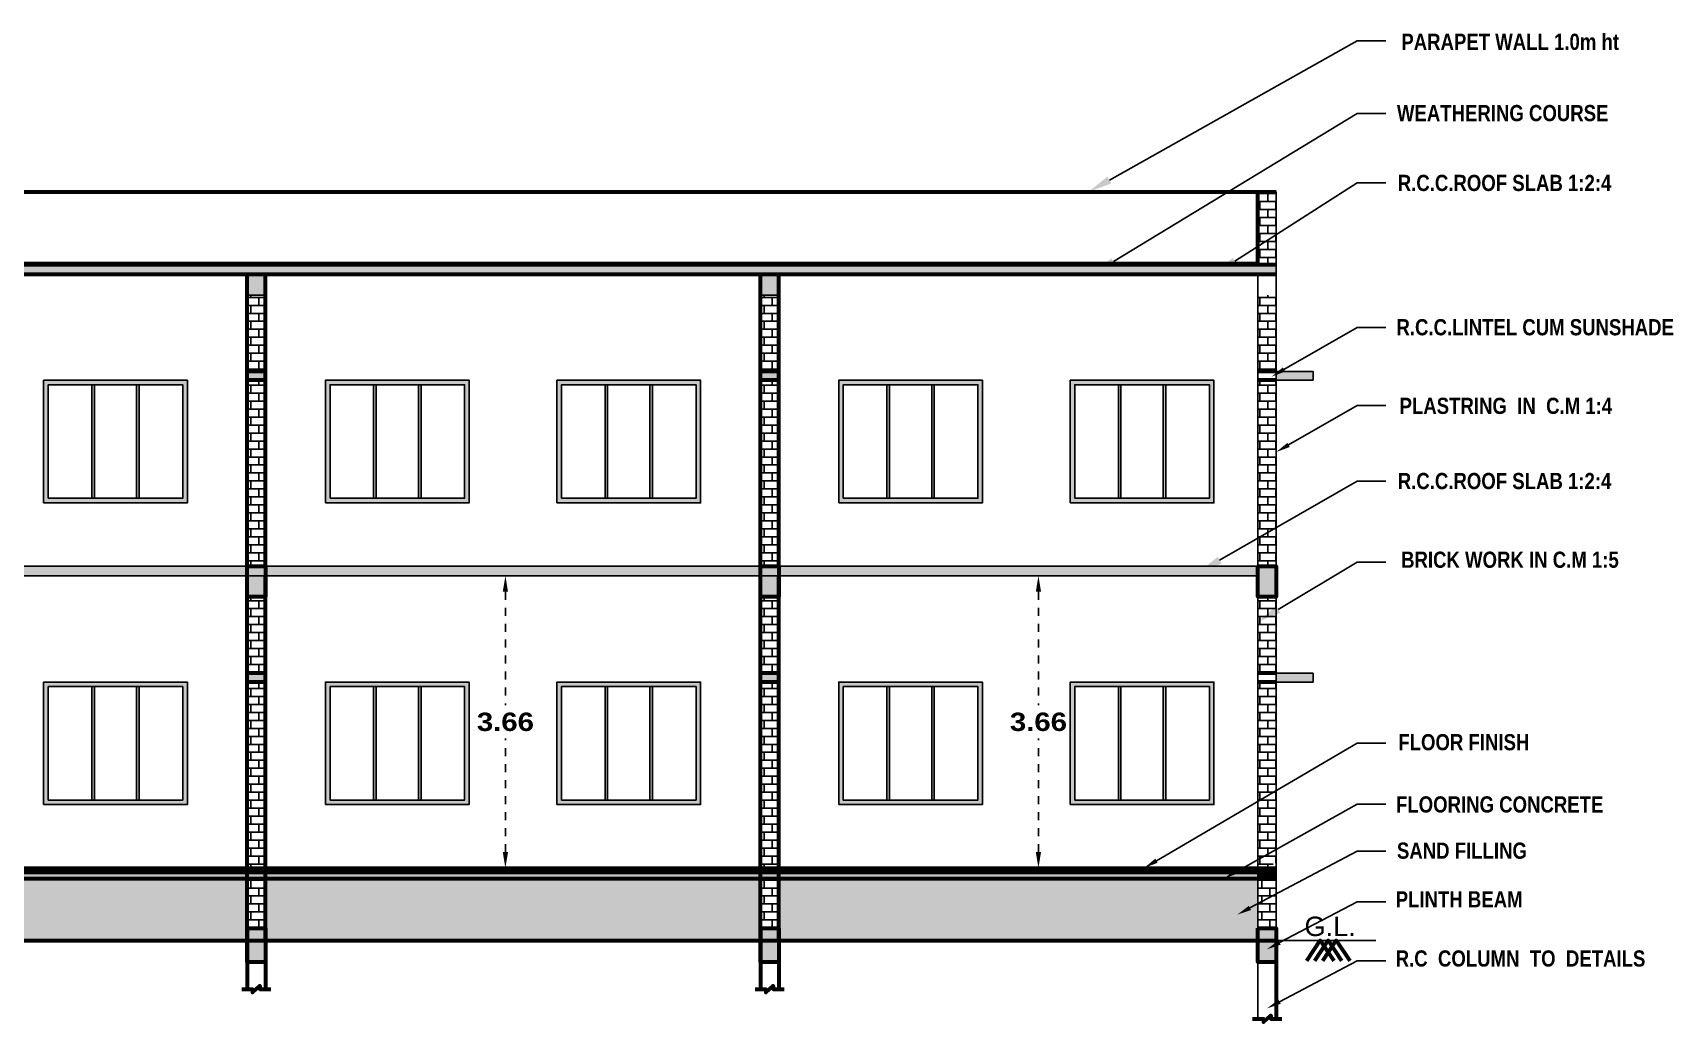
# Model space of a CAD drawing. Header units: metres. Extents: x 863 to 1571, y 626 to 804.
# Drawn here: x 937.86 to 958.41, y 757.47 to 769.87 of the extents above; entities that cross this region are included whole.
import ezdxf
from ezdxf import colors
from ezdxf.entities.mleader import LeaderData, LeaderLine
from ezdxf.enums import TextEntityAlignment as Align
from ezdxf.math import Vec2, Vec3

# ---------------------------------------------------------------- set-up
doc = ezdxf.new("R2010")
doc.units = ezdxf.units.M
doc.header["$LTSCALE"] = 0.2
doc.header["$MEASUREMENT"] = 0
doc.header["$PDMODE"] = 2
doc.linetypes.add('DOT2', pattern=[0.125, 0, -0.125])
doc.layers.get('0').update_dxf_attribs({"lineweight": 60})
doc.layers.add('BLK_1_FLR_0_REGULAR_ROOM_16', color=2, linetype='Continuous')
doc.layers.add('BLK_1_FLR_0_REGULAR_ROOM_17', color=102, linetype='Continuous')
doc.styles.add('ARIAL', font='arial.ttf')
doc.styles.add('cc-2', font='ARIALNB.TTF')
doc.styles.get("Standard").update_dxf_attribs({"font": 'ariblk.ttf', "height": 0.23})
doc.dimstyles.get("Standard").update_dxf_attribs({"dimtxt": 0.23, "dimasz": 0.2, "dimexe": 0.12, "dimexo": 0.0625, "dimgap": 0.09, "dimtad": 1, "dimtih": 1, "dimtoh": 1, "dimzin": 1, "dimdsep": 46, "dimtxsty": 'Standard', "dimcen": 0.09, "dimazin": 0, "dimtfac": 1, "dimtix": 1, "dimtofl": 0, "dimtmove": 0, "dimatfit": 0, "dimfxl": 0, "dimtolj": 1, "dimtzin": 0, "dimarcsym": 0})

# ---------------------------------------------------------------- blocks, each defined once
blk = doc.blocks.new('A$C51CE3EF8')
blk.add_hatch(color=256).paths.add_polyline_path([(0, 0.385), (0.228, 0.385), (0.228, 0), (0, 0)])
blk.add_lwpolyline([(0, 0.385), (0.228, 0.385), (0.228, 0), (0, 0)], close=True)
blk = doc.blocks.new('*D426')
at = {"layer": 'BLK_1_FLR_0_REGULAR_ROOM_16', "color": 3, "lineweight": -2}
for p, q in [((943.627, 763.066), (943.877, 763.066)), ((943.627, 759.405), (943.877, 759.405))]:
    blk.add_line(p, q, dxfattribs=at)
at = {"layer": 'BLK_1_FLR_0_REGULAR_ROOM_16', "color": 3, "linetype": 'DOT2'}
for p, q in [((943.777, 762.866), (943.777, 761.444)), ((943.777, 759.605), (943.777, 761.026))]:
    blk.add_line(p, q, dxfattribs=at)
at = {"layer": 'BLK_1_FLR_0_REGULAR_ROOM_16', "color": 3, "lineweight": -2}
for points in [[(943.744, 762.866), (943.81, 762.866), (943.777, 763.066)], [(943.744, 759.605), (943.81, 759.605), (943.777, 759.405)]]:
    blk.add_solid(points, dxfattribs=at)
at = {"layer": 'Defpoints', "color": 0, "lineweight": -2}
for p in [(941.061, 763.066), (943.777, 763.066), (941.061, 759.405)]:
    blk.add_point(p, dxfattribs=at)
at = {"layer": 'BLK_1_FLR_0_REGULAR_ROOM_16', "color": 0, "lineweight": -2, "insert": (943.777, 761.235), "char_height": 0.23, "attachment_point": 5}
blk.add_mtext('\\A1;3.66', dxfattribs=at)
blk = doc.blocks.new('*D427')
at = {"layer": 'BLK_1_FLR_0_REGULAR_ROOM_17', "color": 3, "lineweight": -2}
for p, q in [((950.304, 763.066), (950.554, 763.066)), ((950.304, 759.405), (950.554, 759.405))]:
    blk.add_line(p, q, dxfattribs=at)
at = {"layer": 'BLK_1_FLR_0_REGULAR_ROOM_17', "color": 3, "linetype": 'DOT2'}
for p, q in [((950.454, 762.866), (950.454, 761.444)), ((950.454, 759.605), (950.454, 761.026))]:
    blk.add_line(p, q, dxfattribs=at)
at = {"layer": 'BLK_1_FLR_0_REGULAR_ROOM_17', "color": 3, "lineweight": -2}
for points in [[(950.421, 762.866), (950.487, 762.866), (950.454, 763.066)], [(950.421, 759.605), (950.487, 759.605), (950.454, 759.405)]]:
    blk.add_solid(points, dxfattribs=at)
at = {"layer": 'Defpoints', "color": 0, "lineweight": -2}
for p in [(947.738, 763.066), (950.454, 763.066), (947.738, 759.405)]:
    blk.add_point(p, dxfattribs=at)
at = {"layer": 'BLK_1_FLR_0_REGULAR_ROOM_17', "color": 0, "lineweight": -2, "insert": (950.454, 761.235), "char_height": 0.23, "attachment_point": 5}
blk.add_mtext('\\A1;3.66', dxfattribs=at)

msp = doc.modelspace()

# ---------------------------------------------------------------- hatches: boundary and pattern name
at = {"lineweight": -2}
h = msp.add_hatch(dxfattribs=at)
h.set_pattern_fill('BRICK', color=165, scale=0.4)
h.set_pattern_definition([(0, (-321.57136, 596.25437), (0, 0.1), []), (90, (-321.57136, 596.25437), (-0.2, 0), [0.1, -0.1]), (90, (-321.47136, 596.25437), (-0.2, 0), [-0.1, 0.1])])
h.paths.add_polyline_path([(953.434, 766.583), (953.204, 766.583), (953.204, 765.626), (953.434, 765.626)])
h.paths.add_polyline_path([(953.434, 765.516), (953.204, 765.516), (953.204, 763.186), (953.434, 763.186)])
h.paths.add_polyline_path([(953.434, 762.801), (953.204, 762.801), (953.204, 761.845), (953.434, 761.845)])
h.paths.add_polyline_path([(953.434, 761.735), (953.204, 761.735), (953.204, 759.681), (953.434, 759.834)])
h.paths.add_polyline_path([(953.434, 759.834), (953.204, 759.681), (953.204, 759.405), (953.264, 759.405), (953.434, 759.469)])
h.paths.add_polyline_path([(953.433, 767.877), (953.203, 767.877), (953.203, 766.967), (953.433, 766.967)])
h = msp.add_hatch(color=143, dxfattribs=at)
h.dxf.hatch_style = 1
h.paths.add_polyline_path([(868.011, 766.847), (953.43, 766.847), (953.43, 766.967), (868.011, 766.967)])
h = msp.add_hatch(color=143, dxfattribs=at)
h.dxf.hatch_style = 1
h.paths.add_polyline_path([(940.543, 766.847), (940.543, 766.583), (940.771, 766.583), (940.771, 766.847)])
h = msp.add_hatch(color=143, dxfattribs=at)
h.dxf.hatch_style = 1
h.paths.add_polyline_path([(946.973, 766.847), (946.973, 766.583), (947.201, 766.583), (947.201, 766.847)])
h = msp.add_hatch(dxfattribs=at)
h.set_pattern_fill('BRICK', color=165, scale=0.4)
h.set_pattern_definition([(0, (-239.71031, 596.25437), (0, 0.1), []), (90, (-239.7103, 596.25437), (-0.2, 0), [0.1, -0.1]), (90, (-239.6103, 596.25437), (-0.2, 0), [-0.1, 0.1])])
h.paths.add_polyline_path([(940.773, 759.275), (940.543, 759.275), (940.543, 758.65), (940.773, 758.65)])
h.paths.add_polyline_path([(940.773, 761.735), (940.543, 761.735), (940.543, 759.405), (940.773, 759.405)])
h.paths.add_polyline_path([(940.773, 762.801), (940.543, 762.801), (940.543, 761.845), (940.773, 761.845)])
h.paths.add_polyline_path([(940.773, 765.516), (940.543, 765.516), (940.543, 763.186), (940.773, 763.186)])
h.paths.add_polyline_path([(940.773, 766.583), (940.543, 766.583), (940.543, 765.626), (940.773, 765.626)])
h = msp.add_hatch(dxfattribs=at)
h.set_pattern_fill('BRICK', color=165, scale=0.4)
h.set_pattern_definition([(0, (-233.2803, 596.25437), (0, 0.1), []), (90, (-233.2803, 596.25437), (-0.2, 0), [0.1, -0.1]), (90, (-233.1803, 596.25437), (-0.2, 0), [-0.1, 0.1])])
h.paths.add_polyline_path([(947.203, 759.275), (946.973, 759.275), (946.973, 758.65), (947.203, 758.65)])
h.paths.add_polyline_path([(947.203, 761.735), (946.973, 761.735), (946.973, 759.405), (947.203, 759.405)])
h.paths.add_polyline_path([(947.203, 762.801), (946.973, 762.801), (946.973, 761.845), (947.203, 761.845)])
h.paths.add_polyline_path([(947.203, 765.516), (946.973, 765.516), (946.973, 763.186), (947.203, 763.186)])
h.paths.add_polyline_path([(947.203, 766.583), (946.973, 766.583), (946.973, 765.626), (947.203, 765.626)])
h = msp.add_hatch(color=215, dxfattribs=at)
h.dxf.hatch_style = 1
h.paths.add_polyline_path([(937.993, 763.98), (939.793, 763.98), (939.793, 765.516), (937.993, 765.516)])
h.paths.add_polyline_path([(939.736, 764.037), (939.736, 765.459), (938.05, 765.459), (938.05, 764.037)], flags=16)
h = msp.add_hatch(color=215, dxfattribs=at)
h.dxf.hatch_style = 1
h.paths.add_polyline_path([(939.157, 764.037), (939.19, 764.037), (939.19, 765.459), (939.157, 765.459)])
h.paths.add_polyline_path([(938.628, 765.459), (938.595, 765.459), (938.595, 764.037), (938.628, 764.037)])
h = msp.add_hatch(color=143, dxfattribs=at)
h.dxf.hatch_style = 1
h.paths.add_polyline_path([(940.543, 761.845), (940.543, 761.735), (940.773, 761.735), (940.773, 761.845)])
h.paths.add_polyline_path([(940.543, 765.626), (940.543, 765.516), (940.773, 765.516), (940.773, 765.626)])
h.paths.add_polyline_path([(940.773, 759.275), (940.773, 759.405), (940.543, 759.405), (940.543, 759.275)])
h = msp.add_hatch(color=215, dxfattribs=at)
h.dxf.hatch_style = 1
h.paths.add_polyline_path([(941.523, 763.98), (943.323, 763.98), (943.323, 765.516), (941.523, 765.516)])
h.paths.add_polyline_path([(943.266, 764.037), (943.266, 765.459), (941.58, 765.459), (941.58, 764.037)], flags=16)
h = msp.add_hatch(color=215, dxfattribs=at)
h.dxf.hatch_style = 1
h.paths.add_polyline_path([(942.687, 764.037), (942.72, 764.037), (942.72, 765.459), (942.687, 765.459)])
h.paths.add_polyline_path([(942.158, 765.459), (942.125, 765.459), (942.125, 764.037), (942.158, 764.037)])
h = msp.add_hatch(color=215, dxfattribs=at)
h.dxf.hatch_style = 1
h.paths.add_polyline_path([(944.423, 763.98), (946.223, 763.98), (946.223, 765.516), (944.423, 765.516)])
h.paths.add_polyline_path([(946.166, 764.037), (946.166, 765.459), (944.48, 765.459), (944.48, 764.037)], flags=16)
h = msp.add_hatch(color=215, dxfattribs=at)
h.dxf.hatch_style = 1
h.paths.add_polyline_path([(945.587, 764.037), (945.62, 764.037), (945.62, 765.459), (945.587, 765.459)])
h.paths.add_polyline_path([(945.058, 765.459), (945.025, 765.459), (945.025, 764.037), (945.058, 764.037)])
h = msp.add_hatch(color=143, dxfattribs=at)
h.dxf.hatch_style = 1
h.paths.add_polyline_path([(946.973, 761.845), (946.973, 761.735), (947.203, 761.735), (947.203, 761.845)])
h.paths.add_polyline_path([(946.973, 765.626), (946.973, 765.516), (947.203, 765.516), (947.203, 765.626)])
h.paths.add_polyline_path([(947.203, 759.275), (947.203, 759.405), (946.973, 759.405), (946.973, 759.275)])
h = msp.add_hatch(color=215, dxfattribs=at)
h.dxf.hatch_style = 1
h.paths.add_polyline_path([(947.953, 763.98), (949.753, 763.98), (949.753, 765.516), (947.953, 765.516)])
h.paths.add_polyline_path([(949.696, 764.037), (949.696, 765.459), (948.01, 765.459), (948.01, 764.037)], flags=16)
h = msp.add_hatch(color=215, dxfattribs=at)
h.dxf.hatch_style = 1
h.paths.add_polyline_path([(949.117, 764.037), (949.15, 764.037), (949.15, 765.459), (949.117, 765.459)])
h.paths.add_polyline_path([(948.588, 765.459), (948.555, 765.459), (948.555, 764.037), (948.588, 764.037)])
h = msp.add_hatch(color=215, dxfattribs=at)
h.dxf.hatch_style = 1
h.paths.add_polyline_path([(950.853, 763.98), (952.653, 763.98), (952.653, 765.516), (950.853, 765.516)])
h.paths.add_polyline_path([(952.596, 764.037), (952.596, 765.459), (950.91, 765.459), (950.91, 764.037)], flags=16)
h = msp.add_hatch(color=215, dxfattribs=at)
h.dxf.hatch_style = 1
h.paths.add_polyline_path([(952.017, 764.037), (952.05, 764.037), (952.05, 765.459), (952.017, 765.459)])
h.paths.add_polyline_path([(951.488, 765.459), (951.455, 765.459), (951.455, 764.037), (951.488, 764.037)])
h = msp.add_hatch(color=143, dxfattribs=at)
h.dxf.hatch_style = 1
h.paths.add_polyline_path([(953.894, 765.516), (953.434, 765.516), (953.434, 765.626), (953.894, 765.626)])
h = msp.add_hatch(color=143, dxfattribs=at)
h.dxf.hatch_style = 1
h.paths.add_polyline_path([(868.013, 763.186), (953.201, 763.186), (953.201, 763.066), (868.013, 763.066)])
h = msp.add_hatch(color=215, dxfattribs=at)
h.dxf.hatch_style = 1
h.paths.add_polyline_path([(937.993, 760.199), (939.793, 760.199), (939.793, 761.735), (937.993, 761.735)])
h.paths.add_polyline_path([(939.736, 760.256), (939.736, 761.678), (938.05, 761.678), (938.05, 760.256)], flags=16)
h = msp.add_hatch(color=215, dxfattribs=at)
h.dxf.hatch_style = 1
h.paths.add_polyline_path([(941.523, 760.199), (943.323, 760.199), (943.323, 761.735), (941.523, 761.735)])
h.paths.add_polyline_path([(943.266, 760.256), (943.266, 761.678), (941.58, 761.678), (941.58, 760.256)], flags=16)
h = msp.add_hatch(color=215, dxfattribs=at)
h.dxf.hatch_style = 1
h.paths.add_polyline_path([(944.423, 760.199), (946.223, 760.199), (946.223, 761.735), (944.423, 761.735)])
h.paths.add_polyline_path([(946.166, 760.256), (946.166, 761.678), (944.48, 761.678), (944.48, 760.256)], flags=16)
h = msp.add_hatch(color=215, dxfattribs=at)
h.dxf.hatch_style = 1
h.paths.add_polyline_path([(947.953, 760.199), (949.753, 760.199), (949.753, 761.735), (947.953, 761.735)])
h.paths.add_polyline_path([(949.696, 760.256), (949.696, 761.678), (948.01, 761.678), (948.01, 760.256)], flags=16)
h = msp.add_hatch(color=215, dxfattribs=at)
h.dxf.hatch_style = 1
h.paths.add_polyline_path([(950.853, 760.199), (952.653, 760.199), (952.653, 761.735), (950.853, 761.735)])
h.paths.add_polyline_path([(952.596, 760.256), (952.596, 761.678), (950.91, 761.678), (950.91, 760.256)], flags=16)
h = msp.add_hatch(color=143, dxfattribs=at)
h.dxf.hatch_style = 1
h.paths.add_polyline_path([(953.894, 761.735), (953.434, 761.735), (953.434, 761.845), (953.894, 761.845)])
h = msp.add_hatch(color=215, dxfattribs=at)
h.dxf.hatch_style = 1
h.paths.add_polyline_path([(939.157, 760.256), (939.19, 760.256), (939.19, 761.678), (939.157, 761.678)])
h.paths.add_polyline_path([(938.628, 761.678), (938.595, 761.678), (938.595, 760.256), (938.628, 760.256)])
h = msp.add_hatch(color=215, dxfattribs=at)
h.dxf.hatch_style = 1
h.paths.add_polyline_path([(942.687, 760.256), (942.72, 760.256), (942.72, 761.678), (942.687, 761.678)])
h.paths.add_polyline_path([(942.158, 761.678), (942.125, 761.678), (942.125, 760.256), (942.158, 760.256)])
h = msp.add_hatch(color=215, dxfattribs=at)
h.dxf.hatch_style = 1
h.paths.add_polyline_path([(945.587, 760.256), (945.62, 760.256), (945.62, 761.678), (945.587, 761.678)])
h.paths.add_polyline_path([(945.058, 761.678), (945.025, 761.678), (945.025, 760.256), (945.058, 760.256)])
h = msp.add_hatch(color=215, dxfattribs=at)
h.dxf.hatch_style = 1
h.paths.add_polyline_path([(949.117, 760.256), (949.15, 760.256), (949.15, 761.678), (949.117, 761.678)])
h.paths.add_polyline_path([(948.588, 761.678), (948.555, 761.678), (948.555, 760.256), (948.588, 760.256)])
h = msp.add_hatch(color=215, dxfattribs=at)
h.dxf.hatch_style = 1
h.paths.add_polyline_path([(952.017, 760.256), (952.05, 760.256), (952.05, 761.678), (952.017, 761.678)])
h.paths.add_polyline_path([(951.488, 761.678), (951.455, 761.678), (951.455, 760.256), (951.488, 760.256)])
h = msp.add_hatch(color=85, dxfattribs=at)
h.dxf.hatch_style = 1
h.paths.add_polyline_path([(868.013, 759.355), (953.201, 759.355), (953.201, 759.275), (868.013, 759.275)])
edge = h.paths.add_edge_path(flags=17)
edge.add_line((868.013, 759.275), (953.201, 759.275))
h = msp.add_hatch()
h.set_pattern_fill('AR-SAND', color=141, scale=0.1, angle=30, style=0)
h.set_pattern_definition([(67.5, (-731.52213, 272.02691), (-0.101796573, 0.163718165), [0, -0.152, 0, -0.17, 0, -0.1625]), (37.5, (-731.52213, 272.0269), (0.012159855, 0.332893854), [0, -0.082, 0, -0.137, 0, -0.0525]), (357.5, (-731.62865, 271.96541), (0.269409644, 0.156197182), [0, -0.05, 0, -0.18, 0, -0.235]), (347.5, (-731.62865, 271.9654), (0.216454422, 0.226315264), [0, -0.025, 0, -0.118, 0, -0.135])])
h.paths.add_polyline_path([(874.213, 759.275), (868.013, 759.275), (868.013, 758.495), (874.213, 758.495), (874.213, 758.65)])
h.paths.add_polyline_path([(880.644, 759.275), (874.443, 759.275), (874.443, 758.495), (880.644, 758.495), (880.644, 758.65)])
h.paths.add_polyline_path([(887.076, 759.275), (880.874, 759.275), (880.874, 758.495), (887.076, 758.495), (887.076, 758.65)])
h.paths.add_polyline_path([(891.303, 759.275), (887.306, 759.275), (887.306, 758.495), (891.303, 758.495), (891.303, 758.65)])
h.paths.add_polyline_path([(897.736, 759.275), (891.533, 759.275), (891.533, 758.495), (897.736, 758.495), (897.736, 758.65)])
h.paths.add_polyline_path([(904.167, 759.275), (897.966, 759.275), (897.966, 758.495), (904.167, 758.495), (904.167, 758.65)])
h.paths.add_polyline_path([(910.6, 759.275), (904.397, 759.275), (904.397, 758.495), (910.6, 758.495), (910.6, 758.65)])
h.paths.add_polyline_path([(917.032, 759.275), (910.83, 759.275), (910.83, 758.495), (917.032, 758.495), (917.032, 758.65)])
h.paths.add_polyline_path([(923.465, 759.275), (917.262, 759.275), (917.262, 758.495), (923.465, 758.495), (923.465, 758.65)])
h.paths.add_polyline_path([(929.896, 759.275), (923.695, 759.275), (923.695, 758.495), (929.896, 758.495), (929.896, 758.65)])
h.paths.add_polyline_path([(934.125, 759.275), (930.126, 759.275), (930.126, 758.495), (934.125, 758.495), (934.125, 758.65)])
h.paths.add_polyline_path([(940.559, 759.275), (934.355, 759.275), (934.355, 758.495), (940.559, 758.495), (940.559, 758.65)])
h.paths.add_polyline_path([(946.991, 759.275), (940.789, 759.275), (940.789, 758.495), (946.991, 758.495), (946.991, 758.65)])
h.paths.add_polyline_path([(953.201, 759.275), (947.221, 759.275), (947.221, 758.495), (953.201, 758.495), (953.201, 758.65)])
h = msp.add_hatch(color=85, dxfattribs=at)
h.dxf.hatch_style = 1
h.paths.add_polyline_path([(953.434, 759.275), (953.434, 759.405), (953.264, 759.405), (953.204, 759.382), (953.204, 759.275)])
h = msp.add_hatch(color=85, dxfattribs=at)
h.dxf.hatch_style = 1
h.paths.add_polyline_path([(953.264, 759.405), (953.204, 759.405), (953.204, 759.382)])
h = msp.add_hatch(dxfattribs=at)
h.set_pattern_fill('BRICK', color=165, scale=0.4)
h.set_pattern_definition([(0, (-318.64881, 596.25437), (0, 0.1), []), (90, (-318.6488, 596.25437), (-0.2, 0), [0.1, -0.1]), (90, (-318.5488, 596.25437), (-0.2, 0), [-0.1, 0.1])])
h.paths.add_polyline_path([(953.434, 759.275), (953.204, 759.275), (953.204, 758.751), (953.434, 758.824)])
h.paths.add_polyline_path([(953.434, 758.824), (953.204, 758.751), (953.204, 758.65), (953.434, 758.65)])
for points in [[(940.543, 758.65), (940.771, 758.65), (940.771, 758.225), (940.543, 758.225)], [(946.973, 758.65), (947.201, 758.65), (947.201, 758.225), (946.973, 758.225)], [(953.204, 758.65), (953.433, 758.65), (953.433, 758.225), (953.204, 758.225)]]:
    msp.add_hatch(color=4).paths.add_polyline_path(points)

# ---------------------------------------------------------------- linework, layer by layer
for p, q in [((867.783, 767.877), (953.431, 767.877)), ((953.203, 766.967), (953.203, 767.877)), ((867.783, 766.967), (953.431, 766.967)), ((867.783, 766.967), (953.43, 766.967)), ((867.783, 766.847), (953.431, 766.847)), ((940.543, 763.186), (940.543, 766.847)), ((940.543, 763.186), (940.543, 766.847)), ((940.773, 763.186), (940.773, 766.847)), ((946.973, 763.186), (946.973, 766.847)), ((946.973, 763.186), (946.973, 766.847)), ((947.203, 763.186), (947.203, 766.847)), ((940.773, 765.626), (940.543, 765.626)), ((940.773, 765.626), (940.543, 765.626)), ((940.773, 765.516), (940.543, 765.516)), ((940.773, 765.516), (940.543, 765.516)), ((947.203, 765.626), (946.973, 765.626)), ((947.203, 765.626), (946.973, 765.626)), ((947.203, 765.516), (946.973, 765.516)), ((947.203, 765.516), (946.973, 765.516)), ((953.434, 765.626), (953.204, 765.626)), ((953.434, 765.626), (953.204, 765.626)), ((953.434, 765.516), (953.204, 765.516)), ((953.434, 765.516), (953.204, 765.516)), ((940.543, 758.495), (940.543, 763.186)), ((946.973, 758.495), (946.973, 763.186)), ((940.773, 758.495), (940.773, 763.066)), ((947.203, 758.495), (947.203, 763.066)), ((940.773, 761.845), (940.543, 761.845)), ((940.773, 761.735), (940.543, 761.735)), ((947.203, 761.845), (946.973, 761.845)), ((947.203, 761.735), (946.973, 761.735)), ((953.434, 761.845), (953.204, 761.845)), ((953.434, 761.735), (953.204, 761.735)), ((867.783, 759.405), (953.431, 759.405)), ((868.013, 759.355), (953.201, 759.355)), ((868.013, 759.275), (953.201, 759.275)), ((940.543, 758.65), (940.543, 757.888)), ((940.771, 758.65), (940.771, 757.888)), ((946.973, 758.65), (946.973, 757.888)), ((947.201, 758.65), (947.201, 757.888)), ((953.433, 758.65), (953.433, 757.515)), ((865.549, 758.495), (953.431, 758.495))]:
    msp.add_line(p, q)
for p, q in [((953.203, 766.967), (953.203, 767.877)), ((953.431, 767.877), (953.433, 757.515)), ((867.783, 766.967), (953.43, 766.967)), ((953.43, 766.847), (867.783, 766.847)), ((953.203, 757.515), (953.203, 766.847)), ((938.05, 765.459), (939.736, 765.459)), ((938.595, 765.459), (938.595, 764.037)), ((938.628, 765.459), (938.628, 764.037)), ((939.157, 765.459), (939.157, 764.037)), ((939.19, 765.459), (939.19, 764.037)), ((941.58, 765.459), (943.266, 765.459)), ((942.125, 765.459), (942.125, 764.037)), ((942.158, 765.459), (942.158, 764.037)), ((942.687, 765.459), (942.687, 764.037)), ((942.72, 765.459), (942.72, 764.037)), ((944.48, 765.459), (946.166, 765.459)), ((945.025, 765.459), (945.025, 764.037)), ((945.058, 765.459), (945.058, 764.037)), ((945.587, 765.459), (945.587, 764.037)), ((945.62, 765.459), (945.62, 764.037)), ((948.01, 765.459), (949.696, 765.459)), ((948.555, 765.459), (948.555, 764.037)), ((948.588, 765.459), (948.588, 764.037)), ((949.117, 765.459), (949.117, 764.037)), ((949.15, 765.459), (949.15, 764.037)), ((950.91, 765.459), (952.596, 765.459)), ((951.455, 765.459), (951.455, 764.037)), ((951.488, 765.459), (951.488, 764.037)), ((952.017, 765.459), (952.017, 764.037)), ((952.05, 765.459), (952.05, 764.037)), ((953.434, 765.516), (953.894, 765.516)), ((953.434, 761.735), (953.894, 761.735)), ((938.05, 761.678), (939.736, 761.678)), ((938.595, 761.678), (938.595, 760.256)), ((938.628, 761.678), (938.628, 760.256)), ((939.157, 761.678), (939.157, 760.256)), ((939.19, 761.678), (939.19, 760.256)), ((941.58, 761.678), (943.266, 761.678)), ((942.125, 761.678), (942.125, 760.256)), ((942.158, 761.678), (942.158, 760.256)), ((942.687, 761.678), (942.687, 760.256)), ((942.72, 761.678), (942.72, 760.256)), ((944.48, 761.678), (946.166, 761.678)), ((945.025, 761.678), (945.025, 760.256)), ((945.058, 761.678), (945.058, 760.256)), ((945.587, 761.678), (945.587, 760.256)), ((945.62, 761.678), (945.62, 760.256)), ((948.01, 761.678), (949.696, 761.678)), ((948.555, 761.678), (948.555, 760.256)), ((948.588, 761.678), (948.588, 760.256)), ((949.117, 761.678), (949.117, 760.256)), ((949.15, 761.678), (949.15, 760.256)), ((950.91, 761.678), (952.596, 761.678)), ((951.455, 761.678), (951.455, 760.256)), ((951.488, 761.678), (951.488, 760.256)), ((952.017, 761.678), (952.017, 760.256)), ((952.05, 761.678), (952.05, 760.256)), ((940.773, 759.405), (940.543, 759.405)), ((940.773, 759.275), (940.543, 759.275)), ((947.203, 759.405), (946.973, 759.405)), ((947.203, 759.275), (946.973, 759.275)), ((953.204, 759.275), (953.434, 759.275)), ((953.201, 758.495), (954.68, 758.495))]:
    msp.add_line(p, q, dxfattribs=at)
for points in [[(953.203, 766.967), (953.431, 766.967), (953.431, 767.877), (953.203, 767.877)], [(953.431, 766.967), (953.203, 766.967), (953.203, 767.877), (953.431, 767.877)], [(940.771, 766.583), (940.543, 766.583), (940.543, 766.847), (940.771, 766.847)], [(947.201, 766.583), (946.973, 766.583), (946.973, 766.847), (947.201, 766.847)], [(937.993, 763.98), (939.793, 763.98), (939.793, 765.516), (937.993, 765.516)], [(937.993, 763.98), (939.793, 763.98), (939.793, 765.516), (937.993, 765.516)], [(937.993, 763.98), (939.793, 763.98), (939.793, 765.516), (937.993, 765.516)], [(938.05, 764.037), (939.736, 764.037), (939.736, 765.459), (938.05, 765.459)], [(941.523, 763.98), (943.323, 763.98), (943.323, 765.516), (941.523, 765.516)], [(941.523, 763.98), (943.323, 763.98), (943.323, 765.516), (941.523, 765.516)], [(941.523, 763.98), (943.323, 763.98), (943.323, 765.516), (941.523, 765.516)], [(941.58, 764.037), (943.266, 764.037), (943.266, 765.459), (941.58, 765.459)], [(944.423, 763.98), (946.223, 763.98), (946.223, 765.516), (944.423, 765.516)], [(944.423, 763.98), (946.223, 763.98), (946.223, 765.516), (944.423, 765.516)], [(944.423, 763.98), (946.223, 763.98), (946.223, 765.516), (944.423, 765.516)], [(944.48, 764.037), (946.166, 764.037), (946.166, 765.459), (944.48, 765.459)], [(947.953, 763.98), (949.753, 763.98), (949.753, 765.516), (947.953, 765.516)], [(947.953, 763.98), (949.753, 763.98), (949.753, 765.516), (947.953, 765.516)], [(947.953, 763.98), (949.753, 763.98), (949.753, 765.516), (947.953, 765.516)], [(948.01, 764.037), (949.696, 764.037), (949.696, 765.459), (948.01, 765.459)], [(950.853, 763.98), (952.653, 763.98), (952.653, 765.516), (950.853, 765.516)], [(950.853, 763.98), (952.653, 763.98), (952.653, 765.516), (950.853, 765.516)], [(950.853, 763.98), (952.653, 763.98), (952.653, 765.516), (950.853, 765.516)], [(950.91, 764.037), (952.596, 764.037), (952.596, 765.459), (950.91, 765.459)], [(953.894, 765.516), (953.434, 765.516), (953.434, 765.626), (953.894, 765.626)], [(868.013, 763.186), (953.201, 763.186), (953.201, 763.066), (868.013, 763.066)], [(937.993, 760.199), (939.793, 760.199), (939.793, 761.735), (937.993, 761.735)], [(937.993, 760.199), (939.793, 760.199), (939.793, 761.735), (937.993, 761.735)], [(937.993, 760.199), (939.793, 760.199), (939.793, 761.735), (937.993, 761.735)], [(941.523, 760.199), (943.323, 760.199), (943.323, 761.735), (941.523, 761.735)], [(941.523, 760.199), (943.323, 760.199), (943.323, 761.735), (941.523, 761.735)], [(941.523, 760.199), (943.323, 760.199), (943.323, 761.735), (941.523, 761.735)], [(944.423, 760.199), (946.223, 760.199), (946.223, 761.735), (944.423, 761.735)], [(944.423, 760.199), (946.223, 760.199), (946.223, 761.735), (944.423, 761.735)], [(944.423, 760.199), (946.223, 760.199), (946.223, 761.735), (944.423, 761.735)], [(947.953, 760.199), (949.753, 760.199), (949.753, 761.735), (947.953, 761.735)], [(947.953, 760.199), (949.753, 760.199), (949.753, 761.735), (947.953, 761.735)], [(947.953, 760.199), (949.753, 760.199), (949.753, 761.735), (947.953, 761.735)], [(950.853, 760.199), (952.653, 760.199), (952.653, 761.735), (950.853, 761.735)], [(950.853, 760.199), (952.653, 760.199), (952.653, 761.735), (950.853, 761.735)], [(950.853, 760.199), (952.653, 760.199), (952.653, 761.735), (950.853, 761.735)], [(953.894, 761.735), (953.434, 761.735), (953.434, 761.845), (953.894, 761.845)], [(938.05, 760.256), (939.736, 760.256), (939.736, 761.678), (938.05, 761.678)], [(941.58, 760.256), (943.266, 760.256), (943.266, 761.678), (941.58, 761.678)], [(944.48, 760.256), (946.166, 760.256), (946.166, 761.678), (944.48, 761.678)], [(948.01, 760.256), (949.696, 760.256), (949.696, 761.678), (948.01, 761.678)], [(950.91, 760.256), (952.596, 760.256), (952.596, 761.678), (950.91, 761.678)], [(868.013, 759.355), (953.201, 759.355), (953.201, 759.275), (868.013, 759.275)]]:
    msp.add_lwpolyline(points, close=True, dxfattribs=at)
msp.add_lwpolyline([(868.011, 766.992), (953.201, 766.992)], dxfattribs=at)
at = {"color": 211, "lineweight": -2}
msp.add_lwpolyline([(868.011, 766.967), (953.43, 766.967), (953.43, 766.847), (868.011, 766.847)], close=True, dxfattribs=at)
for points in [[(940.543, 758.65), (940.771, 758.65), (940.771, 758.225), (940.543, 758.225)], [(946.973, 758.65), (947.201, 758.65), (947.201, 758.225), (946.973, 758.225)], [(953.204, 758.65), (953.433, 758.65), (953.433, 758.225), (953.204, 758.225)]]:
    msp.add_lwpolyline(points, close=True)
for points in [[(953.818, 758.243), (953.984, 758.495), (954.153, 758.242)], [(953.916, 758.243), (954.082, 758.495), (954.251, 758.242)], [(954.018, 758.243), (954.184, 758.495), (954.353, 758.242)], [(940.474, 757.888), (940.611, 757.888), (940.611, 757.847), (940.703, 757.93), (940.703, 757.888), (940.84, 757.888)], [(946.904, 757.888), (947.041, 757.888), (947.041, 757.847), (947.133, 757.93), (947.133, 757.888), (947.27, 757.888)], [(953.136, 757.515), (953.273, 757.515), (953.273, 757.473), (953.364, 757.556), (953.364, 757.515), (953.501, 757.515)]]:
    msp.add_lwpolyline(points)

# ---------------------------------------------------------------- block references
at = {"color": 2}
for p in [(940.543, 762.801), (946.973, 762.801), (953.204, 762.801)]:
    msp.add_blockref('A$C51CE3EF8', p, dxfattribs=at)

# ---------------------------------------------------------------- texts
at = {"style": 'cc-2'}
for s, p in [('PARAPET WALL 1.0m ht', (955, 769.655)), ('WEATHERING COURSE', (954.945, 768.762)), ('R.C.C.ROOF SLAB 1:2:4', (954.955, 767.887)), ('R.C.C.LINTEL CUM SUNSHADE', (954.939, 766.079)), ('PLASTRING  IN  C.M 1:4', (954.978, 765.094)), ('R.C.C.ROOF SLAB 1:2:4', (954.955, 764.152)), ('BRICK WORK IN C.M 1:5', (954.997, 763.166)), ('FLOOR FINISH', (954.962, 760.88)), ('FLOORING CONCRETE', (954.933, 760.1)), ('SAND FILLING', (954.945, 759.521)), ('PLINTH BEAM', (954.929, 758.911)), ('R.C  COLUMN  TO  DETAILS ', (954.929, 758.17))]:
    msp.add_text(s, height=0.20311, dxfattribs=at).set_placement(p)
at = {"style": 'ARIAL'}
msp.add_text('G.L.', height=0.2437, dxfattribs=at).set_placement((954.108, 758.674), align=Align.MIDDLE_CENTER)

# ---------------------------------------------------------------- dimensions: what is measured, and where the dimension line sits
at = {"layer": 'BLK_1_FLR_0_REGULAR_ROOM_16', "color": 3, "lineweight": -2}
dim = msp.add_linear_dim(base=(943.777, 763.066), p1=(941.061, 759.405), p2=(941.061, 763.066), angle=90, dimstyle='Standard', override={"dimexe": 0.1, "dimtad": 0, "dimclrd": 3, "dimclre": 3, "dimfxl": 0.15, "dimlwd": 65535, "dimarcsym": 2}, dxfattribs=at)
dim.commit()
dim.dimension.update_dxf_attribs({"geometry": '*D426', "text_midpoint": (943.777, 761.235)})
at = {"layer": 'BLK_1_FLR_0_REGULAR_ROOM_17', "color": 3, "lineweight": -2}
dim = msp.add_linear_dim(base=(950.454, 763.066), p1=(947.738, 759.405), p2=(947.738, 763.066), angle=90, dimstyle='Standard', override={"dimexe": 0.1, "dimtad": 0, "dimclrd": 3, "dimclre": 3, "dimfxl": 0.15, "dimlwd": 65535, "dimarcsym": 2}, dxfattribs=at)
dim.commit()
dim.dimension.update_dxf_attribs({"geometry": '*D427', "text_midpoint": (950.454, 761.235)})

# ---------------------------------------------------------------- leaders
at = {"lineweight": -2}
ml = msp.add_multileader_mtext('Standard', dxfattribs=at)
ml.set_content('', color=256)
ml.set_leader_properties()
ml.build(insert=Vec2(0, 0))
ml.multileader.update_dxf_attribs({"dogleg_length": 0.36, "arrow_head_size": 0.3})
ctx = ml.context
ctx.base_point, ctx.char_height, ctx.arrow_head_size, ctx.landing_gap_size, ctx.plane_origin = Vec3(954.807, 769.767), 0.18, 0.3, 0.09, Vec3(958.595, 771.658)
notes = []
notes.append((ctx, [(0, (1, 1, 0), (954.447, 769.767), (1, 0), 0.36, [(0, [(951.081, 767.877)], 0, [])])]))
ctx.mtext.insert, ctx.mtext.flow_direction = Vec3(954.897, 769.857), 5
ml = msp.add_multileader_mtext('Standard', dxfattribs=at)
ml.set_content('', color=256)
ml.set_leader_properties()
ml.build(insert=Vec2(0, 0))
ml.multileader.update_dxf_attribs({"dogleg_length": 0.36, "arrow_head_size": 0.3})
ctx = ml.context
ctx.base_point, ctx.char_height, ctx.arrow_head_size, ctx.landing_gap_size, ctx.plane_origin = Vec3(954.807, 768.857), 0.18, 0.3, 0.09, Vec3(958.595, 770.748)
notes.append((ctx, [(0, (1, 1, 0), (954.447, 768.857), (1, 0), 0.36, [(0, [(951.136, 766.847)], 0, [])])]))
ctx.mtext.insert, ctx.mtext.flow_direction = Vec3(954.897, 768.947), 5
ml = msp.add_multileader_mtext('Standard', dxfattribs=at)
ml.set_content('', color=256)
ml.set_leader_properties()
ml.build(insert=Vec2(0, 0))
ml.multileader.update_dxf_attribs({"dogleg_length": 0.36, "arrow_head_size": 0.3})
ctx = ml.context
ctx.base_point, ctx.char_height, ctx.arrow_head_size, ctx.landing_gap_size, ctx.plane_origin = Vec3(954.807, 767.988), 0.18, 0.3, 0.09, Vec3(958.595, 770.628)
notes.append((ctx, [(0, (1, 1, 0), (954.447, 767.988), (1, 0), 0.36, [(0, [(952.662, 766.847)], 0, [])])]))
ctx.mtext.insert, ctx.mtext.flow_direction = Vec3(954.897, 768.078), 5
ml = msp.add_multileader_mtext('Standard', dxfattribs=at)
ml.set_content('', color=256)
ml.set_leader_properties()
ml.build(insert=Vec2(0, 0))
ml.multileader.update_dxf_attribs({"dogleg_length": 0.36, "arrow_head_size": 0.18})
ctx = ml.context
ctx.base_point, ctx.char_height, ctx.arrow_head_size, ctx.landing_gap_size, ctx.plane_origin = Vec3(954.807, 766.179), 0.18, 0.18, 0.09, Vec3(959.613, 765.561)
notes.append((ctx, [(0, (1, 1, 0), (954.447, 766.179), (1, 0), 0.36, [(0, [(953.374, 765.561)], 0, [])])]))
ctx.mtext.insert, ctx.mtext.flow_direction = Vec3(954.897, 766.269), 5
ml = msp.add_multileader_mtext('Standard', dxfattribs=at)
ml.set_content('', color=256)
ml.set_leader_properties()
ml.build(insert=Vec2(0, 0))
ml.multileader.update_dxf_attribs({"dogleg_length": 0.36, "arrow_head_size": 0.18})
ctx = ml.context
ctx.base_point, ctx.char_height, ctx.arrow_head_size, ctx.landing_gap_size, ctx.plane_origin = Vec3(954.807, 765.198), 0.18, 0.18, 0.09, Vec3(959.613, 764.579)
notes.append((ctx, [(0, (1, 1, 0), (954.447, 765.198), (1, 0), 0.36, [(0, [(953.431, 764.616)], 0, [])])]))
ctx.mtext.insert, ctx.mtext.flow_direction = Vec3(954.897, 765.288), 5
ml = msp.add_multileader_mtext('Standard', dxfattribs=at)
ml.set_content('', color=256)
ml.set_leader_properties()
ml.build(insert=Vec2(0, 0))
ml.multileader.update_dxf_attribs({"dogleg_length": 0.36, "arrow_head_size": 0.3})
ctx = ml.context
ctx.base_point, ctx.char_height, ctx.arrow_head_size, ctx.landing_gap_size, ctx.plane_origin = Vec3(954.807, 764.253), 0.18, 0.3, 0.09, Vec3(958.595, 766.893)
notes.append((ctx, [(0, (1, 1, 0), (954.447, 764.253), (1, 0), 0.36, [(0, [(952.464, 763.112)], 0, [])])]))
ctx.mtext.insert, ctx.mtext.flow_direction = Vec3(954.897, 764.343), 5
ml = msp.add_multileader_mtext('Standard', dxfattribs=at)
ml.set_content('', color=256)
ml.set_leader_properties()
ml.build(insert=Vec2(0, 0))
ml.multileader.update_dxf_attribs({"dogleg_length": 0.36, "arrow_head_size": 0.3})
ctx = ml.context
ctx.base_point, ctx.char_height, ctx.arrow_head_size, ctx.landing_gap_size, ctx.plane_origin = Vec3(954.807, 763.236), 0.18, 0.3, 0.09, Vec3(959.375, 765.876)
notes.append((ctx, [(0, (1, 1, 0), (954.447, 763.236), (1, 0), 0.36, [(0, [(953.201, 762.49)], 0, [])])]))
ctx.mtext.insert, ctx.mtext.flow_direction = Vec3(954.897, 763.326), 5
ml = msp.add_multileader_mtext('Standard', dxfattribs=at)
ml.set_content('', color=256)
ml.set_leader_properties()
ml.build(insert=Vec2(0, 0))
ml.multileader.update_dxf_attribs({"dogleg_length": 0.36, "arrow_head_size": 0.18})
ctx = ml.context
ctx.base_point, ctx.char_height, ctx.arrow_head_size, ctx.landing_gap_size, ctx.plane_origin = Vec3(954.807, 760.971), 0.18, 0.18, 0.09, Vec3(952.928, 759.355)
notes.append((ctx, [(0, (1, 1, 0), (954.447, 760.971), (1, 0), 0.36, [(0, [(951.777, 759.405)], 0, [])])]))
ctx.mtext.insert, ctx.mtext.flow_direction = Vec3(954.897, 761.061), 5
ml = msp.add_multileader_mtext('Standard', dxfattribs=at)
ml.set_content('', color=256)
ml.set_leader_properties()
ml.build(insert=Vec2(0, 0))
ml.multileader.update_dxf_attribs({"dogleg_length": 0.36, "arrow_head_size": 0.18})
ctx = ml.context
ctx.base_point, ctx.char_height, ctx.arrow_head_size, ctx.landing_gap_size, ctx.plane_origin = Vec3(954.807, 760.204), 0.18, 0.18, 0.09, Vec3(952.945, 759.3)
notes.append((ctx, [(0, (1, 1, 0), (954.447, 760.204), (1, 0), 0.36, [(0, [(952.782, 759.275)], 0, [])])]))
ctx.mtext.insert, ctx.mtext.flow_direction = Vec3(954.897, 760.294), 5
ml = msp.add_multileader_mtext('Standard', dxfattribs=at)
ml.set_content('', color=256)
ml.set_leader_properties()
ml.build(insert=Vec2(0, 0))
ml.multileader.update_dxf_attribs({"dogleg_length": 0.36, "arrow_head_size": 0.18})
ctx = ml.context
ctx.base_point, ctx.char_height, ctx.arrow_head_size, ctx.landing_gap_size, ctx.plane_origin = Vec3(954.807, 759.617), 0.18, 0.18, 0.09, Vec3(952.944, 758.82)
notes.append((ctx, [(0, (1, 1, 0), (954.447, 759.617), (1, 0), 0.36, [(0, [(952.944, 758.82)], 0, [])])]))
ctx.mtext.insert, ctx.mtext.flow_direction = Vec3(954.897, 759.707), 5
ml = msp.add_multileader_mtext('Standard', dxfattribs=at)
ml.set_content('', color=256)
ml.set_leader_properties()
ml.build(insert=Vec2(0, 0))
ml.multileader.update_dxf_attribs({"dogleg_length": 0.36, "arrow_head_size": 0.18})
ctx = ml.context
ctx.base_point, ctx.char_height, ctx.arrow_head_size, ctx.landing_gap_size, ctx.plane_origin = Vec3(954.807, 758.981), 0.18, 0.18, 0.09, Vec3(953.316, 758.225)
notes.append((ctx, [(0, (1, 1, 0), (954.447, 758.981), (1, 0), 0.36, [(0, [(953.316, 758.387)], 0, [])])]))
ctx.mtext.insert, ctx.mtext.flow_direction = Vec3(954.897, 759.071), 5
ml = msp.add_multileader_mtext('Standard', dxfattribs=at)
ml.set_content('', color=256)
ml.set_leader_properties()
ml.build(insert=Vec2(0, 0))
ml.multileader.update_dxf_attribs({"dogleg_length": 0.36, "arrow_head_size": 0.18})
ctx = ml.context
ctx.base_point, ctx.char_height, ctx.arrow_head_size, ctx.landing_gap_size, ctx.plane_origin = Vec3(954.807, 758.241), 0.18, 0.18, 0.09, Vec3(953.316, 757.485)
notes.append((ctx, [(0, (1, 1, 0), (954.447, 758.241), (1, 0), 0.36, [(0, [(953.316, 757.646)], 0, [])])]))
ctx.mtext.insert, ctx.mtext.flow_direction = Vec3(954.897, 758.331), 5
for ctx, leaders in notes:
    for number, flags, end, landing, length, lines in leaders:
        leader = LeaderData()
        leader.index, (leader.has_last_leader_line, leader.has_dogleg_vector, leader.attachment_direction) = number, flags
        leader.last_leader_point, leader.dogleg_vector, leader.dogleg_length = Vec3(end), Vec3(landing), length
        for number, points, colour, breaks in lines:
            line = LeaderLine()
            line.index, line.vertices, line.color, line.breaks = number, Vec3.list(points), colors.encode_raw_color(colour), breaks
            leader.lines.append(line)
        ctx.leaders.append(leader)

doc.saveas('drawing.dxf')
